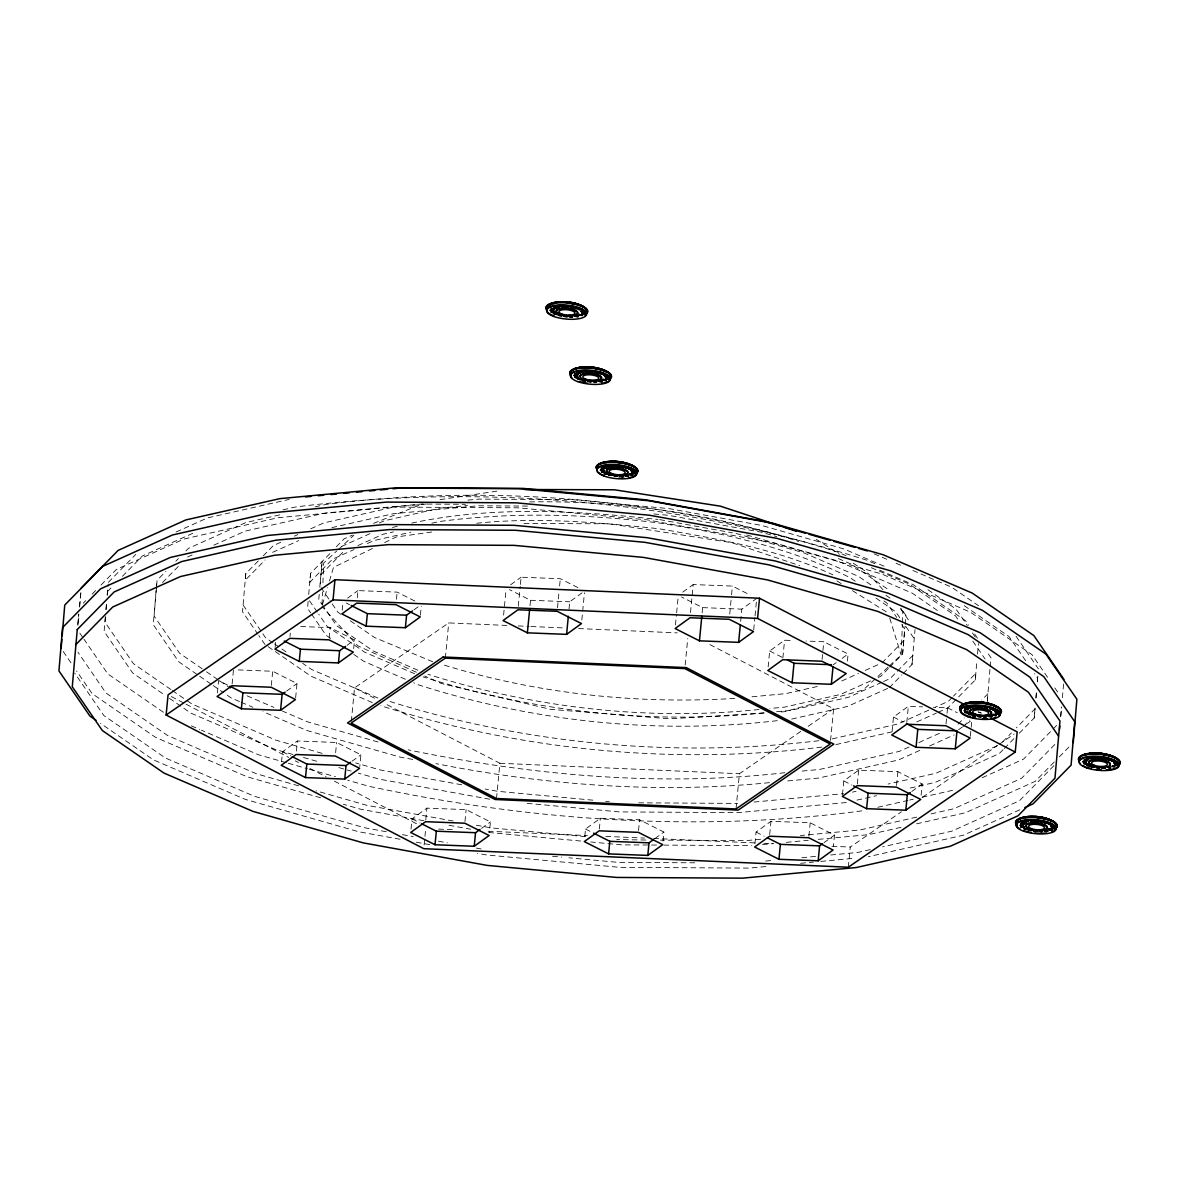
<?xml version="1.0" encoding="UTF-8"?>
<svg xmlns="http://www.w3.org/2000/svg" width="1179" height="1179" viewBox="0 0 1179 1179"><rect width="100%" height="100%" fill="white"/><g stroke="black" fill="none" stroke-linecap="round" stroke-linejoin="round"><path stroke-width="0.75" stroke-dasharray="5 3.75" d="M322.014 604.591L322.53 591.932M322.899 582.883L323.709 562.987L336.811 550.932M889.334 665.929L901.139 655.082L902.392 624.325M902.466 622.527L902.908 611.665L900.432 608.953M77.888 625.386L78.801 614.392M78.345 622.792L78.964 615.467M79.715 606.301L80.953 591.652M105.329 616.941L104.12 631.443L132.593 672.914L165.502 695.61M105.933 609.69L106.537 602.44M107.142 595.189L107.746 588.498M105.447 616.809L105.005 622.247L133.478 663.718L170.867 689.509M106.066 609.558L106.67 602.307M107.274 595.056L108.173 584.18M156.1 590.679L153.27 624.649L178.795 661.832L198.219 675.228M156.483 587.451L154.095 616.057L179.621 653.24L205.028 670.763M156.63 585.668L157.072 580.304L165.841 571.373M258.275 560.924L245.777 573.672L242.506 611.768L257.803 634.051M308.132 601.393L307.557 608.305L310.637 612.8M308.706 594.481L310.593 573.289L330.754 552.73M319.214 594.349L318.757 599.713L321.734 604.061M319.804 587.201L322.147 561.189L320.054 586.228M889.703 667.167L902.598 654.036L904.691 628.996L900.727 623.219M902.598 654.036L905.089 626.241M905.236 624.443L905.988 615.512L901.021 608.276M903.158 673.518L911.986 664.529L915.022 629.512M937.998 712.367L947.769 707.975L975.284 679.944L976.89 660.741M977.524 654.05L978.408 643.587M987.354 700.444L990.036 668.272M990.272 666.828L991.023 657.882L986.926 651.943M1019.275 733.22L1034.234 717.967L1035.147 707.091M1035.899 698.027L1036.356 692.589M1036.032 697.894L1036.488 692.456M1037.844 676.142L1037.24 683.393L1037.564 678.087L1034.514 673.651M1060.584 716.817L1061.351 707.651M1060.894 716.051L1061.66 706.884M1062.412 697.732L1063.65 683.068M77.755 624.369L78.742 613.994M79.42 607.067L80.747 593.184M156.247 588.896L157.072 580.304M217.408 692.957L218.601 680.519L228.328 685.441M232.116 683.953L233.486 669.746M245.777 573.672L245.129 580.348L265.142 559.966M271.332 685.456L272.688 671.264L237.053 669.878M275.09 647.374L275.606 642.142M289.99 636.601L290.314 633.108M281.53 761.914L282.518 751.76L297.403 740.987L336.604 742.49L360.921 754.781L359.787 766.63M295.649 697.747L297.005 683.54L272.688 671.264M310.593 573.289L309.723 582.382L332.404 559.273L354.068 549.517M296.43 751.126L297.403 740.987M329.192 638.104L330.194 627.641L298.125 626.403M342.19 610.324L342.883 603.176M335.632 752.644L336.604 742.49M357.252 597.768L357.944 590.605L397.146 592.123L414.979 601.128M353.671 648.656L354.511 639.932L330.194 627.641M351.327 721.342L354.54 687.858L448.713 622.91L507.221 625.459M396.453 599.271L397.146 592.123M420.431 615.143L421.286 606.198M411.029 829.073L412.016 818.904L426.901 808.131L466.103 809.634L490.42 821.925L489.447 832.109M425.752 819.994L426.901 808.131M424.116 845.034L425.707 828.528M445.323 658.133L448.713 622.91M464.968 821.512L466.103 809.634M503.595 615.129L506.027 589.795M496.506 798.507L499.911 763.27L383.941 703.111M518.303 606.168L520.219 586.258M520.396 584.445L521.089 577.209L560.305 578.712L578.137 587.731M530.005 605.697L530.521 600.273L509.446 589.618M557.52 607.671L558.905 593.199M559.612 585.963L560.305 578.712M569.03 609.027L569.722 601.776L584.622 591.003M581.837 619.962L584.445 592.816M584.799 836.22L585.491 829.043L600.391 818.255L639.593 819.773L663.91 832.065L663.04 841.04M599.345 829.029L600.391 818.255M638.546 830.547L639.593 819.773M675.464 625.047L676.466 614.568M676.643 612.815L678.146 597.09M685.176 665.059L687.725 638.635M690.511 612.52L693.208 584.563L732.41 586.081L750.242 595.086M702.124 612.874L702.64 607.627L681.565 596.987M729.727 614.038L731.407 596.559M731.569 594.82L732.41 586.081M740.663 621.377L741.842 609.145L756.726 598.372M736.035 808.956L739.425 773.733L800.718 731.452M753.705 629.822L754.884 617.59M755.046 615.836L756.564 600.111M768.148 666.946L769.681 650.985L784.58 640.212L793.482 640.551M754.958 843.692L756.078 832.065L770.963 821.291L810.179 822.795L834.496 835.086L833.376 846.714M782.871 657.941L784.58 640.212M769.695 834.57L770.963 821.291M822.072 659.459L822.765 652.355M822.927 650.587L823.782 641.73L805.964 641.037M808.897 836.088L810.179 822.795M830.547 740.471L833.597 708.771L709.463 644.368M847.421 661.11L848.099 654.006L823.782 641.73M842.469 794.675L843.796 780.925L858.68 770.152L897.882 771.67L922.199 783.961L921.05 795.987M848.32 867.213L850.265 847.053L901.39 811.786M857.354 783.902L858.68 770.152M892.09 731.422L893.476 717.068L908.361 706.295L922.612 706.84M896.571 785.42L897.882 771.67M911.986 664.529L912.855 655.436L890.174 678.544L883.513 681.55M906.798 722.432L908.361 706.295M946.015 723.95L946.87 714.975M947.046 713.192L947.562 707.813L933.311 707.253M975.284 679.944L975.917 673.253L953.413 696.185M970.332 736.241L971.024 729.064M971.187 727.266L971.879 720.089M987.206 702.242L988.031 693.65L981.768 700.031M1034.234 717.967L1035.118 708.771L1016.416 727.826M322.442 604.694L327.467 587.731M329.472 580.952L333.495 567.379L373.08 548.191M83.237 603.176L85.772 600.597M92.139 594.113L95.956 590.222M101.04 585.035L116.308 569.486L184.042 539.009L278.008 517.728L391.811 507.088L517.684 507.81L647.065 519.836L771.125 542.369L881.406 573.864L970.391 612.166L1032.023 654.684L1048.632 678.853M108.335 582.367L135.762 554.41M107.451 591.549L112.432 586.479M122.41 576.31L142.364 555.987L194.962 532.318M175.863 561.175L178.368 558.61M185.884 550.961L188.375 548.412L245.866 522.548L281.309 514.516M162.51 582.514L178.795 565.935M263.285 555.825L273.277 545.641L281.427 541.972M336.339 546.747L344.062 538.862L352.447 535.089M320.85 574.689L342.765 552.361L346.125 550.844M881.98 662.878L903.895 640.536M888.421 668.478L880.684 676.363L877.338 677.866M889.29 687.652L901.906 674.815M952.175 697.467L948.417 701.284L935.389 707.149M957.982 724.26L964.245 717.878M963.405 726.485L969.669 720.104M1002.695 741.812L1011.435 732.911M1003.064 749.726L999.32 753.543L935.212 782.384L906.754 788.825M1004.316 748.459L1014.279 738.29M1056.62 725.424L1023.549 759.129L982.24 777.713M1054.778 744.524L1021.707 778.214L953.973 808.691L929.14 814.306M1054.262 761.988L1035.265 781.338L965.513 812.729L913.533 824.504M1059.331 756.83L1069.471 746.499M1053.879 765.702L1019.54 800.688L951.807 831.166L882.658 846.831M338.122 549.738L353.847 535.281M888.023 667.137L863.131 690.024L784.241 711.748L778.788 712.087M347.51 598.151L357.944 590.605M347.068 645.326L354.511 639.932M286.585 691.086L297.005 683.54M414.021 609.794L419.975 605.49M510.669 584.755L521.089 577.209M351.99 761.251L360.921 754.781M682.788 592.109L693.208 584.563M481.489 828.395L490.42 821.925M833.214 664.794L836.191 662.627M842.145 658.324L848.099 654.006M654.979 838.534L663.91 832.065M958.483 729.786L965.925 724.407M967.414 723.331L970.391 721.165M824.077 842.631L834.496 835.086M911.78 791.492L922.199 783.961M808.19 726.293L833.597 708.771M922.45 797.269L997.626 745.393M999.129 744.362L1014.161 733.986M384.619 542.591L396.173 537.005L432.089 531.965M176.128 531.994L207.357 517.949L289.179 499.41M187.549 557.004L194.122 554.042M213.826 545.184L245.04 531.139L324.785 513.086L421.36 504.052L465.558 504.303M294.47 536.106L297.727 534.647M310.755 528.781L323.798 522.916L393.86 507.044L426.371 504.008M272.644 552.332L298.714 540.601M379.284 523.019L384.31 520.764L440.135 508.12L467.547 505.555M341.615 546.422L369.941 533.674M357.856 545.568L383.013 534.249L393.477 531.876M367.406 543.519L374.067 540.527L410.852 532.201M841.747 680.976L858.504 673.43M865.209 670.409L880.3 663.63M870.618 680.887L840.435 694.475L784.61 707.12L769.99 708.476M881.833 682.302L848.512 697.29L790.711 710.392L774.559 711.895M887.625 688.403L847.627 706.398L789.827 719.485M928.86 710.082L897.912 724.009L829.589 739.484M916.82 721.902L936.362 713.103M909.097 746.97L899.238 751.406L819.493 769.46L799.45 771.331M918.957 742.534L941.947 732.188M919.767 750.389L898.413 759.998L818.668 778.052L784.05 781.294M929.627 745.953L954.253 734.871M996.918 745.821L936.097 773.188L888.067 784.064M1019.82 809.796L963.346 835.204L868.348 856.72M373.551 523.358L422.539 503.919M282.96 509.814L295.413 506.999C486.603 482.859 683.039 501.311 866.521 560.128L876.631 564.476M314.985 506.896L325.61 504.494C497.037 482.859 673.15 499.395 837.665 552.126L846.05 555.736M331.903 527.617L393.226 513.735L478.084 505.791L527.779 506.086M392.46 527.455L397.706 526.261M411.722 523.093C492.527 505.865 576.339 510.507 657.926 519.467M431.868 523.181L438.839 521.604C511.642 511.804 585.329 513.941 658.103 522.857C724.112 533.055 790.018 547.867 850.192 577.71L856.057 581.748M817.312 686.502L785.907 693.62L749.358 697.04M835.955 744.583L892.002 731.879M852.491 792.126L856.042 791.315M856.941 800.114L876.513 795.678M877.795 807.261L907.933 800.438M909.702 800.04L913.253 799.229M922.111 797.225L955.801 789.606M916.731 817.121L859.992 829.972L800.379 835.543M900.977 827.349L868.717 834.644L817.43 839.448M870.249 849.632L857.826 852.446L828.925 855.158M440.062 499.631L499.218 490.803M467.886 500.117L478.718 499.115L572.581 499.645L669.053 508.621L761.56 525.421L843.796 548.898L886.932 567.467M476.743 523.24C537.359 516.991 598.475 522.385 658.869 528.737C717.967 538.877 778.125 549.252 832.86 574.807M734.738 698.41C636.188 704.438 536.018 693.635 441.594 664.322M759.025 709.507C647.89 721.076 534.323 707.916 427.903 674.27M763.786 712.897C649.452 724.717 532.584 711.364 423.055 676.849M777.27 720.664C657.086 734.782 533.91 721.666 418.707 684.955L413.726 682.818M818.801 740.721C674.771 758.023 526.836 744.362 388.407 701.019M821.778 747.073C674.123 765.23 522.503 750.758 380.758 705.705M784.875 772.702C659.208 787.115 531.67 775.325 408.17 749.844M769.474 782.65C658.28 793.762 545.361 785.214 435.891 763.624M754.044 802.044L843.501 793.673M846.271 802.531L738.555 812.611L619.402 811.918L526.202 803.253M861.834 810.887C697.57 832.625 530.388 820.776 368.718 786.246L347.717 780.247M760.647 839.256L746.189 840.612L660.446 840.126M762.489 844.591L773.483 843.56M786.305 842.351L808.278 840.303M765.702 861.068L772.938 860.39M801.838 857.693L816.281 856.337M765.819 866.55L749.343 868.098L619.682 867.346L486.441 854.952L477.436 853.316M800.615 863.293L813.436 862.1M820.761 861.407L855.571 858.15M764.257 712.986L669.834 718.822L550.608 709.36L441.447 683.54L424.705 676.009M524.066 523.52L609.558 523.785L731.997 542.708L799.804 565.669M529.636 501.915C620.67 500.353 711.954 513.528 798.625 541.47M638.62 802.825L737.597 803.4M645.856 840.037L616.676 839.551M656.556 845.063L621.849 844.871L590.826 841.983M663.851 845.107L751.509 845.608M694.77 862.807L618.15 862.38L568.956 857.796M530.521 600.273L569.722 601.776M702.64 607.627L741.842 609.145M518.2 625.931L529.165 626.417M530.992 626.491L563.901 627.935M578.535 628.569L677.262 632.872M499.911 763.27L739.425 773.733M438.573 829.088L453.281 829.736M488.194 831.254L587.451 835.587M605.829 836.397L644.427 838.077M653.608 838.475L756.535 842.97M763.889 843.294L773.07 843.692M831.888 846.257L850.265 847.053M653.859 513.956L668.419 515.311L760.912 532.112L776.666 536.607M592.875 800.173L497.847 791.33L485.203 789.046M605.667 801.366L609.322 801.705M585.698 836.677L490.936 827.864L472.956 824.593M488.607 832.477L581.689 841.128M552.553 856.263L561.661 857.118M659.739 519.63L732.498 532.849M412.694 759.409L400.212 757.139L306.614 730.42L262.991 711.63M461.711 784.772L380.419 770.005L355.66 762.931M489.727 799.215L379.535 779.201L358.313 773.144M453.193 820.997L366.89 805.331L316.119 790.829M423.821 820.702L360.833 809.266L343.354 804.27M449.007 825.285L470.613 829.205M386.299 831.726L364.724 827.805L254.443 796.311L165.443 758.009L103.811 715.506L74.763 673.194M402.481 834.658L413.269 836.618M438.441 841.187L447.43 842.823M476.198 848.055L481.592 849.027M400.049 839.256L358.667 831.74L245.085 799.303L153.417 759.851L100.51 723.375M416.246 842.204L430.644 844.812M746.779 535.001L836.839 560.718L912.354 593.229L939.25 611.783M736.05 533.497L803.872 552.863L858.607 576.428L873.772 586.877M432.737 661.787L374.554 637.515L349.647 620.346M378.076 741.989L307.454 721.828L282.267 710.996M322.044 753.337L276.048 740.206L191.809 703.951L185.825 699.825M292.849 754.457L275.164 749.402L190.924 713.148L166.991 696.642M303.46 757.478L319.391 762.032M338.845 767.588L351.224 771.125M286.453 762.739L258.437 754.752L201.358 730.169M288.207 763.24L307.454 768.737M309.207 769.239L335.47 776.74M298.611 785.833L256.609 773.837L167.61 735.534L105.977 693.016L77.961 652.223M320.644 797.785L247.236 776.828L155.584 737.376L92.095 693.591L76.606 671.028M874.155 553.835L887.625 559.627M896.055 563.253L901.095 565.434M912.9 570.503L951.645 587.186M879.622 570.179L913.18 584.637L965.483 620.699L968.548 625.165M871.355 567.733L909.51 584.15L955.476 615.851L958.527 620.316M838.284 558.537L851.503 564.225L888.111 589.485M417.867 670.203L373.257 651L336.634 625.754L322.737 605.505M414.595 673.71L364.842 652.296L326.937 626.152L318.713 614.171M405.429 679.251L363.972 661.404L353.346 654.08M377.899 698.012L311.551 669.451L302.649 663.32M372.284 702.566L310.902 676.142L264.936 644.441L258.82 635.54M247.03 695.816L273.882 707.371M239.484 701.52L231.099 697.909L225.115 693.783M241.164 702.242L252.91 707.297M191.278 725.837L199.678 729.447M416.349 672.236L357.753 645.841L321.941 606.404M947.562 707.813L957.289 712.72M769.681 650.985L782.65 657.543M893.476 717.068L903.202 721.99M843.796 780.925L851.901 785.022M346.287 603.014L349.529 604.665M756.078 832.065L764.184 836.162M585.491 829.043L591.976 832.315M282.518 751.76L290.623 755.857M412.016 818.904L420.122 823.001M978.039 711.615L981.296 713.295M354.54 687.858L377.413 699.722M171.323 696.553L184.366 703.318M186.002 704.172L288.737 757.463M295.251 760.853L298.523 762.548M309.93 768.457L326.244 776.932M334.394 781.161L417.558 824.298M836.928 580.923L841.585 583.841M852.446 590.65L888.141 613.021M816.369 539.363L839.433 554.292M853.257 563.253L867.096 572.213L883.145 589.898M953.133 588.218L978.57 605.755M964.216 605.667L1009.091 636.616L1026.378 661.802M927.947 589.736L956.11 609.16L967.325 625.504M885.901 595.248L890.454 598.387M883.896 600.951L886.814 602.97L896.747 617.428M875.938 598.077L895.642 611.665L900.785 619.152M340.864 614.274L337.931 612.255L329.987 600.686M330.606 638.384L326.052 635.245L311.669 614.288M272.997 642.864L265.584 637.751L262.519 633.3M274.486 643.896L280.41 647.978M281.899 649.01L287.823 653.092M206.517 671.794L218.483 680.047M219.972 681.079L230.436 688.285M199.723 676.26L211.675 684.513M213.163 685.544L223.627 692.751M172.37 690.54L184.337 698.793M163.439 712.293L107.82 673.931L83.96 639.18M1054.851 687.917L1058.993 693.959M1016.077 636.306L1038.448 668.891M974.679 634.096L977.745 638.546M972.424 632.931L975.49 637.382M972.808 641.096L985.084 659.046M900.638 608.556L909.893 622.026M905.929 626.638L914.152 638.62M321.056 587.673L329 599.241M309.458 600.701L317.682 612.682M243.154 605.078L261.502 631.811M79.804 633.138L82.913 637.677M63.18 651.471L72.479 665.015M889.762 618.268L901.139 655.082M981.046 712.632A14.531 4.834 5.5 0 1 978.526 712.352"/><path stroke-width="1.5" d="M565.773 305.98L567.998 306.776L568.75 305.995M575.146 376.749C575.278 377.987 579.685 377.722 577.828 376.632M606.094 374.568L604.709 373.817M975.622 715.137L973.309 715.506M992.747 709.139L996.019 709.596L994.634 708.844M1031.448 829.618L1028.766 829.869M61.116 648.465L61.868 639.431M62.178 635.805L64.742 605.063L102.735 566.362L172.502 534.971L269.284 513.057L386.506 502.092L516.151 502.829L649.408 515.223L777.182 538.435L890.764 570.872L982.416 610.324L1045.906 654.109L1076.884 699.235L1073.258 742.637M1059.508 729.639L1059.818 725.969M991.082 718.379L1017.182 731.908L1015.237 752.069L848.32 867.213L423.762 848.688L166.121 715.019L168.066 694.858L334.969 579.714L759.527 598.239L964.997 704.836M241.371 708.785L217.054 696.494L231.954 685.721L271.155 687.239L295.472 699.53L280.587 710.303L241.371 708.785L242.918 692.81L229.949 686.252M280.587 710.303L282.12 694.328L285.097 692.161M299.245 661.404L274.928 649.113L289.813 638.34L329.029 639.858L353.346 652.149L338.447 662.922L299.245 661.404L300.424 649.202L284.213 641.008M305.523 777.58L281.206 765.289L296.106 754.516L335.308 756.019L359.624 768.31L344.74 779.083L305.523 777.58L306.835 764.051L292.245 756.682M166.121 715.019L333.038 599.875L334.969 579.714M338.447 662.922L339.626 650.705L345.58 646.401M344.74 779.083L346.036 765.569L350.502 762.327M366.153 626.196L341.836 613.905L356.736 603.132L395.938 604.65L420.255 616.941L405.37 627.714L366.153 626.196L367.362 613.669L351.15 605.475M405.37 627.714L406.578 615.187L412.532 610.869M435.022 844.754L410.705 832.477L425.59 821.689L464.806 823.207L489.123 835.498L474.223 846.271L435.022 844.754L436.333 831.195L421.743 823.826M474.223 846.271L475.535 832.713L480 829.471M527.381 632.843L503.065 620.552L517.964 609.779L557.166 611.297L581.483 623.588L566.598 634.361L527.381 632.843L529.651 609.322M566.598 634.361L568.337 616.263M608.6 853.891L584.283 841.6L599.168 830.827L638.384 832.345L662.701 844.636L647.802 855.409L608.6 853.891L609.808 841.32L593.597 833.14M647.802 855.409L649.025 842.838L653.49 839.61M699.442 640.831L675.125 628.54L690.01 617.767L729.212 619.284L753.528 631.561L738.643 642.349L699.442 640.831L701.8 616.366M738.643 642.349L740.324 624.87M1015.237 752.069L757.581 618.415L759.527 598.239M792.126 682.774L767.809 670.497L782.694 659.709L821.91 661.227L846.227 673.518L831.328 684.292L792.126 682.774L793.998 663.276L787.513 660.004M778.951 859.299L754.634 847.008L769.533 836.235L808.735 837.738L833.052 850.03L818.167 860.803L778.951 859.299L780.395 844.356L767.426 837.797M831.328 684.292L833.037 666.562M818.167 860.803L819.597 845.859L822.588 843.707M866.624 808.691L842.307 796.4L857.192 785.627L896.394 787.13L920.711 799.421L905.826 810.194L866.624 808.691L868.112 793.216L853.522 785.848M905.826 810.194L907.314 794.734L910.291 792.583M916.054 747.294L891.737 735.003L906.636 724.23L945.838 725.748L970.155 738.039L955.27 748.812L916.054 747.294L917.793 729.359L906.445 723.626M955.27 748.812L956.994 730.877L917.793 729.359M551.389 308.279C550.873 309.65 555.943 309.443 553.938 308.294M561.838 315.132L558.551 314.822L561.749 314.837M574.998 315.412C574.497 316.783 579.567 316.576 577.563 315.427M579.361 314.233C578.845 315.604 583.914 315.397 581.91 314.248M584.99 370.81C584.548 372.181 589.529 371.96 587.54 370.825M601.614 471.055L604.768 471.644L603.81 470.966M606.596 465.72L609.867 466.177L606.581 465.867M624.31 466.589L621.996 466.81M1086.92 764.552C1086.404 765.923 1091.474 765.702 1089.47 764.567M81.248 587.982L118.136 550.401L185.869 519.924L279.85 498.643L393.653 488.003L519.526 488.725L648.907 500.751L772.952 523.284L883.233 554.778L972.233 593.081L1033.865 635.584L1063.944 679.399M75.795 644.618L112.683 607.038L180.416 576.56L274.398 555.28L388.2 544.639L514.073 545.361L643.454 557.402L767.5 579.921L877.78 611.415L966.78 649.717L1028.412 692.235L1058.491 736.05M556.739 305.921C555.338 307.483 561.867 307.041 558.713 305.936M553.599 307.572C561.351 310.357 550.888 305.597 555.545 307.955C556.739 304.948 562.368 308.397 556.282 307.174M553.496 310.49L550.342 309.915L553.526 310.077M564.166 306.393L561.602 306.393M578.55 308.264L575.381 307.837L578.58 307.852M564.284 315.353C562.884 316.9 569.413 316.458 566.259 315.353M581.512 310.622C580.186 312.214 586.611 311.698 583.472 310.622M578.27 374.111L575.101 373.669L578.299 373.684M603.103 374.524L604.134 375.512L606.05 375.069L603.103 374.524L605.431 374.878M593.568 381.465L594.599 382.453L596.5 382.011L593.568 381.465L595.896 381.804M606.006 377.84C604.68 379.432 611.105 378.916 607.981 377.855M601.879 381.244L598.726 380.655L601.924 380.817M600.656 469.345C607.568 470.156 601.113 466.972 602.366 469.286M606.654 467.297C595.351 466.339 618.548 466.884 606.625 466.663M611.562 465.145C610.339 466.958 617.118 465.911 613.109 465.086M608.88 474.12L611.444 474.12M617.295 475.726L614.126 475.284L617.118 475.152M632.578 474.503L629.424 473.929L632.607 474.076M973.323 706.884L970.155 706.457L973.353 706.472M965.439 711.453C960.384 708.741 971.57 714.091 967.384 711.556M977.936 706.545L974.782 706.103L975.829 705.617M982.696 706.707L979.543 706.133L982.726 706.28M984.892 707.135L986.779 708.152L987.84 707.665L984.892 707.135L987.796 706.884M998.097 711.585L994.943 710.996L998.23 711.305M1084.061 760.101C1093.272 762.12 1078.726 759.527 1086.964 759.851M1107.685 767.234L1109.572 768.266L1110.618 767.78L1107.685 767.234L1110.589 766.984M1114.612 764.64L1115.643 765.628L1117.559 765.186L1114.612 764.64L1117.265 764.92M1026.29 821.188L1025.524 822.544L1022.915 821.778L1028.619 821.542M1024.02 823.62L1020.852 823.178L1026.128 822.736L1022.841 822.426L1024.05 823.193M1039.318 830.974L1041.588 831.961L1041.956 831.21L1039.318 830.974L1042.015 830.576M1047.63 830.753L1044.476 830.311L1047.453 830.178M1054.571 828.159L1051.403 827.717L1054.601 827.732M1024.802 807.556L1033.113 803.827L1071.107 765.112L1074.732 721.71L1043.739 676.584L980.25 632.799L888.598 593.346L775.016 560.909L647.242 537.712L513.985 525.303L384.339 524.567L267.117 535.531L170.336 557.446L100.569 588.837L62.575 627.552L58.95 670.939L89.928 716.08L95.985 720.251M581.881 309.65C577.371 310.681 578.638 308.191 582.249 309.311M572.346 316.591L569.354 316.724L572.301 317.269L569.428 315.928L572.404 315.943M577.828 371.96C575.381 373.537 583.354 373.05 579.051 371.974M590.281 370.795C587.938 372.431 595.778 371.827 591.519 370.795M577.12 375.718L574.188 375.025L577.165 375.04M599.595 372.579L602.233 372.815M585.329 380.463L582.338 380.581L585.285 381.126L582.411 379.8L585.388 379.815M593.626 380.817L595.97 380.935M968.401 713.31L971.024 713.56M992.084 708.491C984.642 708.048 996.447 709.935 989.77 708.402M970.965 714.209C963.656 713.722 975.284 715.653 968.652 714.12M986.116 716.744C978.614 716.316 990.625 718.114 983.802 716.655M1088.748 759.084C1081.231 758.672 1093.242 760.47 1086.419 758.996M1108.584 758.657C1106.138 760.234 1114.111 759.748 1109.807 758.657M1114.686 763.992L1117.014 764.11M1102.616 766.91C1100.272 768.531 1108.098 767.956 1103.839 766.91M1114.671 766.291C1107.155 765.878 1119.18 767.676 1112.342 766.203M1026.349 820.555L1028.678 820.672M1022.871 825.226L1020.542 825.108M573.451 307.321L570.828 306.569L573.51 306.452M601.865 373.566L599.551 373.242M603.147 470.229L600.627 469.773M633.049 472.175C629.542 473.634 638.826 473.236 633.477 472.175M611.37 475.004L608.85 474.533M980.338 716.493L977.7 715.874L979.174 715.388A10.847 3.611 5.5 0 0 981.93 715.579M1104.399 757.507C1100.891 758.967 1110.161 758.569 1104.811 757.507M1086.434 763.668C1084.017 761.369 1080.038 761.737 1086.493 762.784M1037.977 821.365L1035.368 820.599L1038.051 820.481M1053.378 826.228L1050.754 825.624L1053.451 825.359M305.435 496.948L310.902 496.433M318.212 495.755L323.68 495.239M330.99 494.561L336.472 494.045M343.767 493.367L349.249 492.851M356.544 492.159L362.027 491.658M369.322 490.965L374.804 490.464M380.286 489.948L387.582 489.256M393.064 488.754L404.014 487.723L523.152 488.401L645.606 499.793L763.034 521.118L780.719 526.173M1095.674 753.779L1098.71 753.749M524.67 489.521L614.406 489.786L720.354 506.159L796.238 531.243M1095.763 757.891L1093.537 757.095L1095.836 756.874M1021.942 825.904C1028.25 827.024 1017.58 827.083 1022.488 825.934C1024.404 823.885 1016.46 825.58 1022.119 825.978M1035.781 831.003L1033.541 830.208L1035.855 829.987M367.362 613.669L406.578 615.187M793.998 663.276L831.431 664.72M300.424 649.202L339.626 650.705M242.918 692.81L282.12 694.328M306.835 764.051L346.036 765.569M868.112 793.216L907.314 794.734M436.333 831.195L475.535 832.713M780.395 844.356L819.597 845.859M609.808 841.32L649.025 842.838M333.038 599.875L757.581 618.415M976.256 705.631L977.981 706.133M979.174 715.388L980.397 715.609M1025.258 828.778L1027.056 828.189M979.97 702.625L983.109 702.949M1035.796 817.091L1038.935 817.43M552.258 312.302L554.484 311.787M627.493 466.943L628.569 467.267M631.06 468.255L632.445 469.006L629.159 468.697M626.565 467.93L628.775 467.415M620.596 476.169L622.807 475.653M991.067 707.533L992.364 707.989M1046.893 822.014L1048.278 822.765L1045.095 822.603M1050.46 823.325L1051.727 824.195L1048.662 823.915M569.339 302.811L572.287 303.46M593.184 367.922L596.132 368.585M784.256 527.19L805.493 533.247M809.03 534.264L830.252 540.321M833.789 541.338L855.026 547.395M858.563 548.412L867.405 550.932M1093.39 765.731L1094.23 766.542L1091.179 766.247M1097.059 767.426L1099.432 766.866M1085.535 761.074L1085.476 761.943L1082.956 761.487M584.799 312.966L584.047 313.747L581.807 313.098M1091.887 757.449L1091.15 758.23L1088.91 757.581M970.199 707.253C979.322 707.091 961.194 707.636 970.273 707.459M1043.415 821.203L1042.663 821.984L1040.423 821.336M1116.867 762.282L1113.669 762.268M547.351 310.799A20.898 6.941 5.5 0 1 567.291 303.018A20.898 6.941 5.5 0 1 585.801 314.41M554.056 315.898A20.043 6.661 5.5 0 1 550.048 306.614A20.043 6.661 5.5 0 1 576.251 306.746A20.043 6.661 5.5 0 1 584.843 316.046M558.271 313.113A10.847 3.611 5.5 0 1 559.907 308.397A10.847 3.611 5.5 0 1 574.512 309.768A10.847 3.611 5.5 0 1 575.426 314.719M570.901 315.441A10.847 3.611 5.5 0 1 568.16 315.427M547.027 307.911A20.043 6.661 5.5 0 1 567.379 302.266A20.043 6.661 5.5 0 1 586.582 311.639M570.916 303.121A9.196 3.051 5.5 0 1 572.95 303.71M560.349 302.369A11.598 3.861 5.5 0 1 568.941 302.413M571.83 302.944A11.598 3.861 5.5 0 1 574.409 303.696M547.41 310.18A20.898 6.941 5.5 0 1 567.35 302.413A20.898 6.941 5.5 0 1 585.86 313.791M547.115 306.614A20.043 6.661 5.5 0 1 551.315 303.814M552.465 303.475A20.043 6.661 5.5 0 1 555.088 302.929M566.451 302.62A20.043 6.661 5.5 0 1 582.957 306.791M586.67 310.328A20.043 6.661 5.5 0 1 586.553 312.067M550.21 305.287A17.066 5.674 5.5 0 1 551.463 303.976M553.776 302.9A17.066 5.674 5.5 0 1 582.868 306.923M548.294 305.67A18.952 6.293 5.5 0 1 567.408 301.971A18.952 6.293 5.5 0 1 585.712 309.193M552.185 303.681A18.952 6.293 5.5 0 1 555.766 302.841A14.531 4.834 5.5 0 0 553.835 303.799M569.811 302.915A18.952 6.293 5.5 0 1 573.009 303.46M574.527 303.784A18.952 6.293 5.5 0 1 577.415 304.565M581.114 305.98A18.952 6.293 5.5 0 0 578.742 305.007A14.531 4.834 5.5 0 0 576.163 303.902M558.551 302.251A14.531 4.834 5.5 0 1 572.935 302.959M569.575 302.856A17.066 5.674 5.5 0 1 573.834 303.637M570.489 303.209A14.531 4.834 5.5 0 1 572.876 303.681M596.279 468.476A20.898 6.941 5.5 0 1 620.198 462.905A20.898 6.941 5.5 0 1 635.997 473.973M596.957 470.333A20.043 6.661 5.5 0 1 624.885 465.911A20.043 6.661 5.5 0 1 628.54 477.731M623.971 478.173A20.043 6.661 5.5 0 1 618.901 478.158M604.252 475.461A20.043 6.661 5.5 0 1 601.747 474.43M600.671 473.884A20.043 6.661 5.5 0 1 598.18 472.145M627.095 473.604A10.847 3.611 5.5 0 1 625.622 474.282M623.573 474.769A10.847 3.611 5.5 0 1 615.541 474.724M612.829 474.223A10.847 3.611 5.5 0 1 610.413 473.531M608.482 472.676A10.847 3.611 5.5 0 1 614.672 467.562A10.847 3.611 5.5 0 1 627.891 472.764M619.137 461.976A11.598 3.861 5.5 0 1 622.026 462.507M596.338 467.871A20.898 6.941 5.5 0 1 617.545 461.976A20.898 6.941 5.5 0 1 637.588 471.747M597.311 466.177A20.043 6.661 5.5 0 1 617.531 462.271A20.043 6.661 5.5 0 1 636.866 469.89M597.355 465.749A20.043 6.661 5.5 0 1 617.575 461.829A20.043 6.661 5.5 0 1 636.911 469.463M599.875 463.774A18.952 6.293 5.5 0 1 620.066 461.814A18.952 6.293 5.5 0 1 635.908 468.756M605.962 462.404A18.952 6.293 5.5 0 1 632.327 466.059M601.658 463.539A17.066 5.674 5.5 0 1 627.876 463.656M630.942 464.998A17.066 5.674 5.5 0 1 633.064 466.486M606.006 462.448A14.531 4.834 5.5 0 1 608.747 461.814M612.063 461.49A14.531 4.834 5.5 0 1 623.131 462.522M616.809 462.094A17.066 5.674 5.5 0 1 619.771 462.419M624.03 463.2A17.066 5.674 5.5 0 1 626.624 463.907M616.926 462.301A14.531 4.834 5.5 0 1 619.447 462.581M571.83 377.693A20.043 6.661 5.5 0 1 593.553 370.545A20.043 6.661 5.5 0 1 605.977 382.409M604.827 382.748A20.043 6.661 5.5 0 1 602.204 383.293M587.348 383.219A20.043 6.661 5.5 0 1 583.973 382.659M582.352 382.305A20.043 6.661 5.5 0 1 579.302 381.48M571.196 375.909A20.898 6.941 5.5 0 1 591.151 368.143A20.898 6.941 5.5 0 1 609.646 379.52M580.775 377.295A10.847 3.611 5.5 0 1 592.551 373.419A10.847 3.611 5.5 0 1 599.271 379.844M597.237 380.316A10.847 3.611 5.5 0 1 589.191 380.286M586.479 379.785A10.847 3.611 5.5 0 1 584.077 379.078M569.988 373.419A20.898 6.941 5.5 0 1 591.21 367.539A20.898 6.941 5.5 0 1 611.253 377.295M575.308 369.086A17.066 5.674 5.5 0 1 604.591 370.56M570.842 373.463A20.043 6.661 5.5 0 1 570.975 371.739M572.449 370.191A20.043 6.661 5.5 0 1 606.817 371.901M609.307 373.655A20.043 6.661 5.5 0 1 610.398 377.177M572.139 370.795A18.952 6.293 5.5 0 1 591.268 367.096A18.952 6.293 5.5 0 1 609.558 374.303M586.847 367.229A11.598 3.861 5.5 0 1 589.78 367.244M592.786 367.539A11.598 3.861 5.5 0 1 595.69 368.069M598.254 368.806A11.598 3.861 5.5 0 1 600.332 369.72M585.712 367.037A14.531 4.834 5.5 0 1 602.616 370.162M570.887 373.036A20.043 6.661 5.5 0 1 571.019 371.297M572.493 369.749A20.043 6.661 5.5 0 1 596.368 368.099A20.043 6.661 5.5 0 1 610.442 376.749M579.611 367.966A18.952 6.293 5.5 0 1 582.441 367.642M588.734 367.568A18.952 6.293 5.5 0 1 605.991 371.606M593.435 367.966A17.066 5.674 5.5 0 1 596.309 368.452M972.056 713.266A10.847 3.611 5.5 0 1 973.692 708.55A10.847 3.611 5.5 0 1 988.297 709.92A10.847 3.611 5.5 0 1 989.196 714.872M987.162 715.358A10.847 3.611 5.5 0 1 984.671 715.594M961.121 710.937A20.898 6.941 5.5 0 1 981.075 703.17A20.898 6.941 5.5 0 1 999.571 714.548M970.73 716.935A20.043 6.661 5.5 0 1 962.639 707.341A20.043 6.661 5.5 0 1 988.989 706.634A20.043 6.661 5.5 0 1 998.613 716.184M995.901 717.451A20.043 6.661 5.5 0 1 993.484 718.085M987.545 718.763A20.043 6.661 5.5 0 1 982.49 718.748M975.578 717.996A20.043 6.661 5.5 0 1 972.277 717.333M979.705 702.286A11.598 3.861 5.5 0 1 985.615 703.097M961.18 710.333A20.898 6.941 5.5 0 1 978.408 702.375A20.898 6.941 5.5 0 1 1001.177 712.337M960.9 706.766A20.043 6.661 5.5 0 1 983.713 703.156M985.408 703.406A20.043 6.661 5.5 0 1 999.232 708.682M1000.455 710.48A20.043 6.661 5.5 0 1 1000.323 712.219M960.944 706.339A20.043 6.661 5.5 0 1 978.541 702.227A20.043 6.661 5.5 0 1 999.276 708.255M1000.499 710.053A20.043 6.661 5.5 0 1 1000.367 711.777M986.72 703.863A9.196 3.051 5.5 0 1 988.37 704.585M967.546 703.052A17.066 5.674 5.5 0 1 996.638 707.076M970.7 702.949A17.066 5.674 5.5 0 1 973.25 702.64M978.924 702.581A17.066 5.674 5.5 0 1 983.36 703.008M987.604 703.789A17.066 5.674 5.5 0 1 990.213 704.497M969.58 703.038A14.531 4.834 5.5 0 1 972.321 702.389M975.637 702.08A14.531 4.834 5.5 0 1 979.307 702.094M980.574 702.168A14.531 4.834 5.5 0 1 989.947 704.055M962.064 705.823A18.952 6.293 5.5 0 1 981.179 702.124A18.952 6.293 5.5 0 1 999.483 709.345M965.969 703.834A18.952 6.293 5.5 0 1 995.916 706.648M980.501 702.89A14.531 4.834 5.5 0 1 983.021 703.17M1016.946 825.418A20.898 6.941 5.5 0 1 1034.175 817.46A20.898 6.941 5.5 0 1 1056.944 827.422M1020.071 828.94A20.043 6.661 5.5 0 1 1023.092 820.23A20.043 6.661 5.5 0 1 1050.047 822.765A20.043 6.661 5.5 0 1 1051.727 831.917M1046.51 832.993A20.043 6.661 5.5 0 1 1034.823 832.949M1031.404 832.462A20.043 6.661 5.5 0 1 1028.103 831.814M1026.555 831.416A20.043 6.661 5.5 0 1 1023.667 830.517M1017.005 824.814A20.898 6.941 5.5 0 1 1036.96 817.047A20.898 6.941 5.5 0 1 1055.456 828.424M1016.593 822.971A20.043 6.661 5.5 0 1 1020.911 818.432M1024.684 817.563A20.043 6.661 5.5 0 1 1039.539 817.622M1041.234 817.887A20.043 6.661 5.5 0 1 1048.971 819.832M1050.283 820.333A20.043 6.661 5.5 0 1 1052.567 821.409M1056.281 824.961A20.043 6.661 5.5 0 1 1056.148 826.685M1016.637 822.544A20.043 6.661 5.5 0 1 1036.975 816.9A20.043 6.661 5.5 0 1 1056.192 826.258M1029.827 828.586A10.847 3.611 5.5 0 1 1028.84 823.178A10.847 3.611 5.5 0 1 1044.771 824.681A10.847 3.611 5.5 0 1 1042.988 829.824M1042.545 818.329A9.196 3.051 5.5 0 1 1044.196 819.051M1023.372 817.533A17.066 5.674 5.5 0 1 1050.342 820.053M1026.526 817.415A17.066 5.674 5.5 0 1 1030.431 817.047M1034.749 817.062A17.066 5.674 5.5 0 1 1039.185 817.474M1043.43 818.255A17.066 5.674 5.5 0 1 1046.038 818.963M1017.772 821.94A18.952 6.293 5.5 0 1 1032.111 816.354A18.952 6.293 5.5 0 1 1054.159 822.117M1027.764 817.504A11.598 3.861 5.5 0 1 1029.945 817.003M1035.53 816.752A11.598 3.861 5.5 0 1 1041.44 817.578M1039.406 817.533A18.952 6.293 5.5 0 0 1025.362 817.474A14.531 4.834 5.5 0 1 1028.147 816.87M1041.013 817.784A18.952 6.293 5.5 0 1 1051.742 821.115M1035.147 816.561A14.531 4.834 5.5 0 1 1048.367 819.67M1035.074 817.283A14.531 4.834 5.5 0 1 1038.846 817.636M1078.593 760.19A20.898 6.941 5.5 0 1 1102.527 754.619A20.898 6.941 5.5 0 1 1118.326 765.687M1080.495 763.859A20.043 6.661 5.5 0 1 1091.946 756.196A20.043 6.661 5.5 0 1 1117.736 762.238A20.043 6.661 5.5 0 1 1106.285 769.902M1101.23 769.872A20.043 6.661 5.5 0 1 1096.013 769.386M1091.017 768.457A20.043 6.661 5.5 0 1 1086.581 767.175M1085.269 766.674A20.043 6.661 5.5 0 1 1082.985 765.598M1092.741 765.245A10.847 3.611 5.5 0 1 1090.56 760.219A10.847 3.611 5.5 0 1 1104.767 760.293A10.847 3.611 5.5 0 1 1109.41 765.318M1083.825 755.091A20.043 6.661 5.5 0 1 1087.598 754.206M1092.181 753.764A20.043 6.661 5.5 0 1 1097.236 753.794M1117.972 759.807A20.043 6.661 5.5 0 0 1102.453 754.28A18.952 6.293 5.5 0 1 1111.252 756.284M1079.684 757.463A20.043 6.661 5.5 0 1 1099.889 753.543A20.043 6.661 5.5 0 1 1119.239 761.177M1092.859 753.646A11.598 3.861 5.5 0 1 1101.466 753.69M1104.355 754.221A11.598 3.861 5.5 0 1 1106.919 754.973M1078.652 759.585A20.898 6.941 5.5 0 1 1102.586 754A20.898 6.941 5.5 0 1 1118.37 765.068M1083.987 755.253A17.066 5.674 5.5 0 1 1086.301 754.177M1089.514 753.425A17.066 5.674 5.5 0 1 1115.378 758.2M1090.678 753.897A17.066 5.674 5.5 0 1 1100.626 753.956A18.952 6.293 5.5 0 0 1089.647 753.941M1103.544 754.354A17.066 5.674 5.5 0 1 1110.132 756.019M1082.204 755.488A18.952 6.293 5.5 0 1 1099.933 753.248A18.952 6.293 5.5 0 1 1117.073 758.76M1091.061 753.528A14.531 4.834 5.5 0 1 1111.281 756.314M1084.709 754.958A18.952 6.293 5.5 0 1 1088.276 754.133M1094.318 753.912A14.531 4.834 5.5 0 1 1097.988 753.941M550.284 310.563L553.555 311.005L550.284 310.563M551.197 309.045L554.469 309.502L551.197 309.045M551.241 312.273L554.513 312.715L551.241 312.273M554.218 314.041L557.49 314.498L554.218 314.041M554.277 313.393L557.549 313.85L554.395 313.275M558.507 315.324L561.779 315.78L558.507 315.324M560.953 306.466L564.225 306.908L560.953 306.466M563.886 316.223L567.158 316.679L563.886 316.223M565.699 306.614L568.985 307.071L565.832 306.496M570.769 307.218L574.055 307.66L570.769 307.218M574.821 316.193L578.093 316.635L574.821 316.193M575.337 308.338L578.609 308.78L575.337 308.338M574.129 375.674L577.401 376.13L574.247 375.541M579.169 314.999L582.441 315.456L579.169 314.999M575.057 374.17L578.329 374.627L575.057 374.17M575.087 377.383L578.358 377.84L575.087 377.383M581.1 311.492L584.371 311.949L581.1 311.492M577.091 372.918L580.377 373.375L577.224 372.785M581.748 313.599L585.035 314.056L581.748 313.599M578.064 379.166L581.335 379.609L578.064 379.166M578.123 378.518L581.409 378.975L578.123 378.518M580.186 371.916L583.458 372.372L580.186 371.916M580.245 371.282L583.517 371.724L580.363 371.149M584.799 371.577L588.085 372.033L584.799 371.577M587.731 381.348L591.003 381.79L587.731 381.348M587.79 380.699L591.077 381.156L587.79 380.699M589.559 371.739L592.831 372.196L589.559 371.739M594.629 372.328L597.9 372.785L594.629 372.328M598.667 381.303L601.953 381.76L598.667 381.303M599.183 373.448L602.469 373.905L599.315 373.316M603.029 380.124L606.301 380.581L603.029 380.124M603.088 379.476L606.36 379.933L603.088 379.476M604.96 376.617L608.231 377.074L604.96 376.617M605.019 375.968L608.29 376.425L605.019 375.968M605.608 378.71L608.88 379.166L605.608 378.71M600.479 470.126L603.751 470.568L600.479 470.126M601.452 467.975L604.739 468.417L601.452 467.975M601.437 471.836L604.709 472.293L601.555 471.703M603.442 467.356L606.713 467.812L603.442 467.356M604.414 473.604L607.686 474.061L604.414 473.604M604.473 472.956L607.745 473.413L604.473 472.956M608.703 474.886L611.975 475.343L608.703 474.886M611.149 466.029L614.421 466.471L611.149 466.029M614.082 475.785L617.354 476.242L614.082 475.785M615.895 466.177L619.181 466.633L615.895 466.177M615.969 465.543L619.24 465.985L615.969 465.543M619.564 476.139L622.836 476.596L619.564 476.139M620.965 466.781L624.251 467.223L620.965 466.781M625.533 467.901L628.805 468.343L625.533 467.901M625.017 475.756L628.289 476.198L625.017 475.756M625.076 475.108L628.348 475.564L625.076 475.108M629.1 469.198L632.371 469.655L629.1 469.198M629.365 474.562L632.637 475.019L629.365 474.562M631.296 471.055L634.582 471.512L631.296 471.055M631.354 470.406L634.641 470.863L631.354 470.406M631.944 473.162L635.23 473.619L631.944 473.162M964.982 709.198L968.254 709.655L964.982 709.198M965.041 708.564L968.313 709.006L965.159 708.432M965.011 712.425L968.283 712.868L965.011 712.425M967.016 707.945L970.302 708.402L967.016 707.945M972.277 715.476L975.549 715.933L972.277 715.476M974.724 706.604L977.995 707.061L974.724 706.604M977.656 716.375L980.928 716.832L977.656 716.375M979.484 706.766L982.755 707.223L979.484 706.766M988.591 716.331L991.863 716.788L988.591 716.331M988.65 715.697L991.937 716.139L988.65 715.697M992.674 709.787L995.96 710.244L992.674 709.787M992.939 715.152L996.226 715.609L992.939 715.152M993.013 714.503L996.284 714.96L993.013 714.503M994.884 711.644L998.156 712.101L994.884 711.644M995.533 713.752L998.805 714.194L995.533 713.752M995.592 713.103L998.864 713.56L995.592 713.103M1020.808 823.679L1024.079 824.136L1020.808 823.679M1020.837 826.892L1024.109 827.349L1020.837 826.892M1023.814 828.675L1027.086 829.117L1023.932 828.542M1028.103 829.957L1031.374 830.399L1028.103 829.957M1030.549 821.085L1033.836 821.542L1030.549 821.085M1030.608 820.437L1033.895 820.893L1030.608 820.437M1033.482 830.856L1036.754 831.298L1033.482 830.856M1035.309 821.247L1038.581 821.704L1035.309 821.247M1040.379 821.837L1043.651 822.294L1040.379 821.837M1044.933 822.957L1048.219 823.414L1044.933 822.957M1044.417 830.812L1047.689 831.269L1044.417 830.812M1048.499 824.268L1051.786 824.711L1048.632 824.136M1048.765 829.633L1052.051 830.075L1048.765 829.633M1048.838 828.984L1052.11 829.441L1048.838 828.984M1050.71 826.125L1053.982 826.567L1050.828 825.993M1051.359 828.218L1054.63 828.675L1051.359 828.218M1083.752 763.55L1087.023 764.007L1083.752 763.55M1086.729 765.318L1090.015 765.775L1086.729 765.318M1088.851 758.082L1092.122 758.539L1088.851 758.082M1091.017 766.601L1094.304 767.057L1091.017 766.601M1093.464 757.743L1096.75 758.185L1093.596 757.611M1096.396 767.5L1099.668 767.956L1096.514 767.367M1098.224 757.905L1101.495 758.348L1098.224 757.905M1101.893 767.853L1105.165 768.31L1101.893 767.853M1103.293 758.495L1106.565 758.937L1103.293 758.495M1107.847 759.615L1111.134 760.057L1107.98 759.482M1111.429 760.912L1114.7 761.369L1111.429 760.912M1111.488 760.278L1114.759 760.72L1111.488 760.278M1113.624 762.769L1116.896 763.226L1113.624 762.769M77.254 629.557L72.273 686.753L102.367 730.567L163.999 773.085L252.984 811.388L363.265 842.882L487.325 865.415L616.705 877.441L742.578 878.163L856.381 867.523L950.348 846.242L1018.081 815.765L1054.969 778.184L1059.95 720.973L1029.871 677.159L968.224 634.656L879.239 596.338L768.959 564.859L644.898 542.325L515.532 530.285L389.645 529.563L275.842 540.203L181.875 561.499L114.142 591.961L77.254 629.557M443.127 656.998L347.54 722.933L495.092 799.495L738.231 810.106L833.818 744.155L686.266 667.609L443.127 656.998M445.323 658.133L351.15 723.095L496.506 798.507L736.035 808.956L830.208 744.008L684.837 668.596L445.323 658.133M553.997 316.532A20.043 6.661 5.5 0 0 586.258 315.132A20.043 6.661 5.5 0 0 559.362 305.567A20.043 6.661 5.5 0 0 553.997 316.532M560.158 314.66A10.847 3.611 5.5 0 0 577.622 313.894A10.847 3.611 5.5 0 0 563.061 308.721A10.847 3.611 5.5 0 0 560.158 314.66M561.911 314.086A8.061 2.682 5.5 0 0 574.88 313.526A8.061 2.682 5.5 0 0 564.063 309.664A8.061 2.682 5.5 0 0 561.911 314.086M610.354 474.223A10.847 3.611 5.5 0 0 627.817 473.472A10.847 3.611 5.5 0 0 613.257 468.284A10.847 3.611 5.5 0 0 610.354 474.223M604.193 476.095A20.043 6.661 5.5 0 0 636.454 474.695A20.043 6.661 5.5 0 0 609.558 465.13A20.043 6.661 5.5 0 0 604.193 476.095M612.107 473.649A8.061 2.682 5.5 0 0 625.076 473.088A8.061 2.682 5.5 0 0 614.259 469.227A8.061 2.682 5.5 0 0 612.107 473.649M577.843 381.657A20.043 6.661 5.5 0 0 610.103 380.257A20.043 6.661 5.5 0 0 583.222 370.678A20.043 6.661 5.5 0 0 577.843 381.657M584.003 379.785A10.847 3.611 5.5 0 0 601.482 379.019A10.847 3.611 5.5 0 0 586.921 373.831A10.847 3.611 5.5 0 0 584.003 379.785M585.757 379.211A8.061 2.682 5.5 0 0 598.726 378.636A8.061 2.682 5.5 0 0 587.923 374.789A8.061 2.682 5.5 0 0 585.757 379.211M973.928 714.813A10.847 3.611 5.5 0 0 991.406 714.047A10.847 3.611 5.5 0 0 976.846 708.859A10.847 3.611 5.5 0 0 973.928 714.813M967.767 716.685A20.043 6.661 5.5 0 0 1000.028 715.285A20.043 6.661 5.5 0 0 973.147 705.705A20.043 6.661 5.5 0 0 967.767 716.685M975.681 714.238A8.061 2.682 5.5 0 0 988.65 713.663A8.061 2.682 5.5 0 0 977.833 709.817A8.061 2.682 5.5 0 0 975.681 714.238M1023.593 831.166A20.043 6.661 5.5 0 0 1055.853 829.765A20.043 6.661 5.5 0 0 1028.972 820.186A20.043 6.661 5.5 0 0 1023.593 831.166M1029.753 829.279A10.847 3.611 5.5 0 0 1047.232 828.528A10.847 3.611 5.5 0 0 1032.671 823.34A10.847 3.611 5.5 0 0 1029.753 829.279M1031.507 828.704A8.061 2.682 5.5 0 0 1044.476 828.144A8.061 2.682 5.5 0 0 1033.659 824.298A8.061 2.682 5.5 0 0 1031.507 828.704M1092.668 765.937A10.847 3.611 5.5 0 0 1110.146 765.186A10.847 3.611 5.5 0 0 1095.586 759.998A10.847 3.611 5.5 0 0 1092.668 765.937M1086.522 767.809A20.043 6.661 5.5 0 0 1118.768 766.409A20.043 6.661 5.5 0 0 1091.887 756.844A20.043 6.661 5.5 0 0 1086.522 767.809M1094.421 765.363A8.061 2.682 5.5 0 0 1107.39 764.803A8.061 2.682 5.5 0 0 1096.588 760.956A8.061 2.682 5.5 0 0 1094.421 765.363"/></g></svg>
